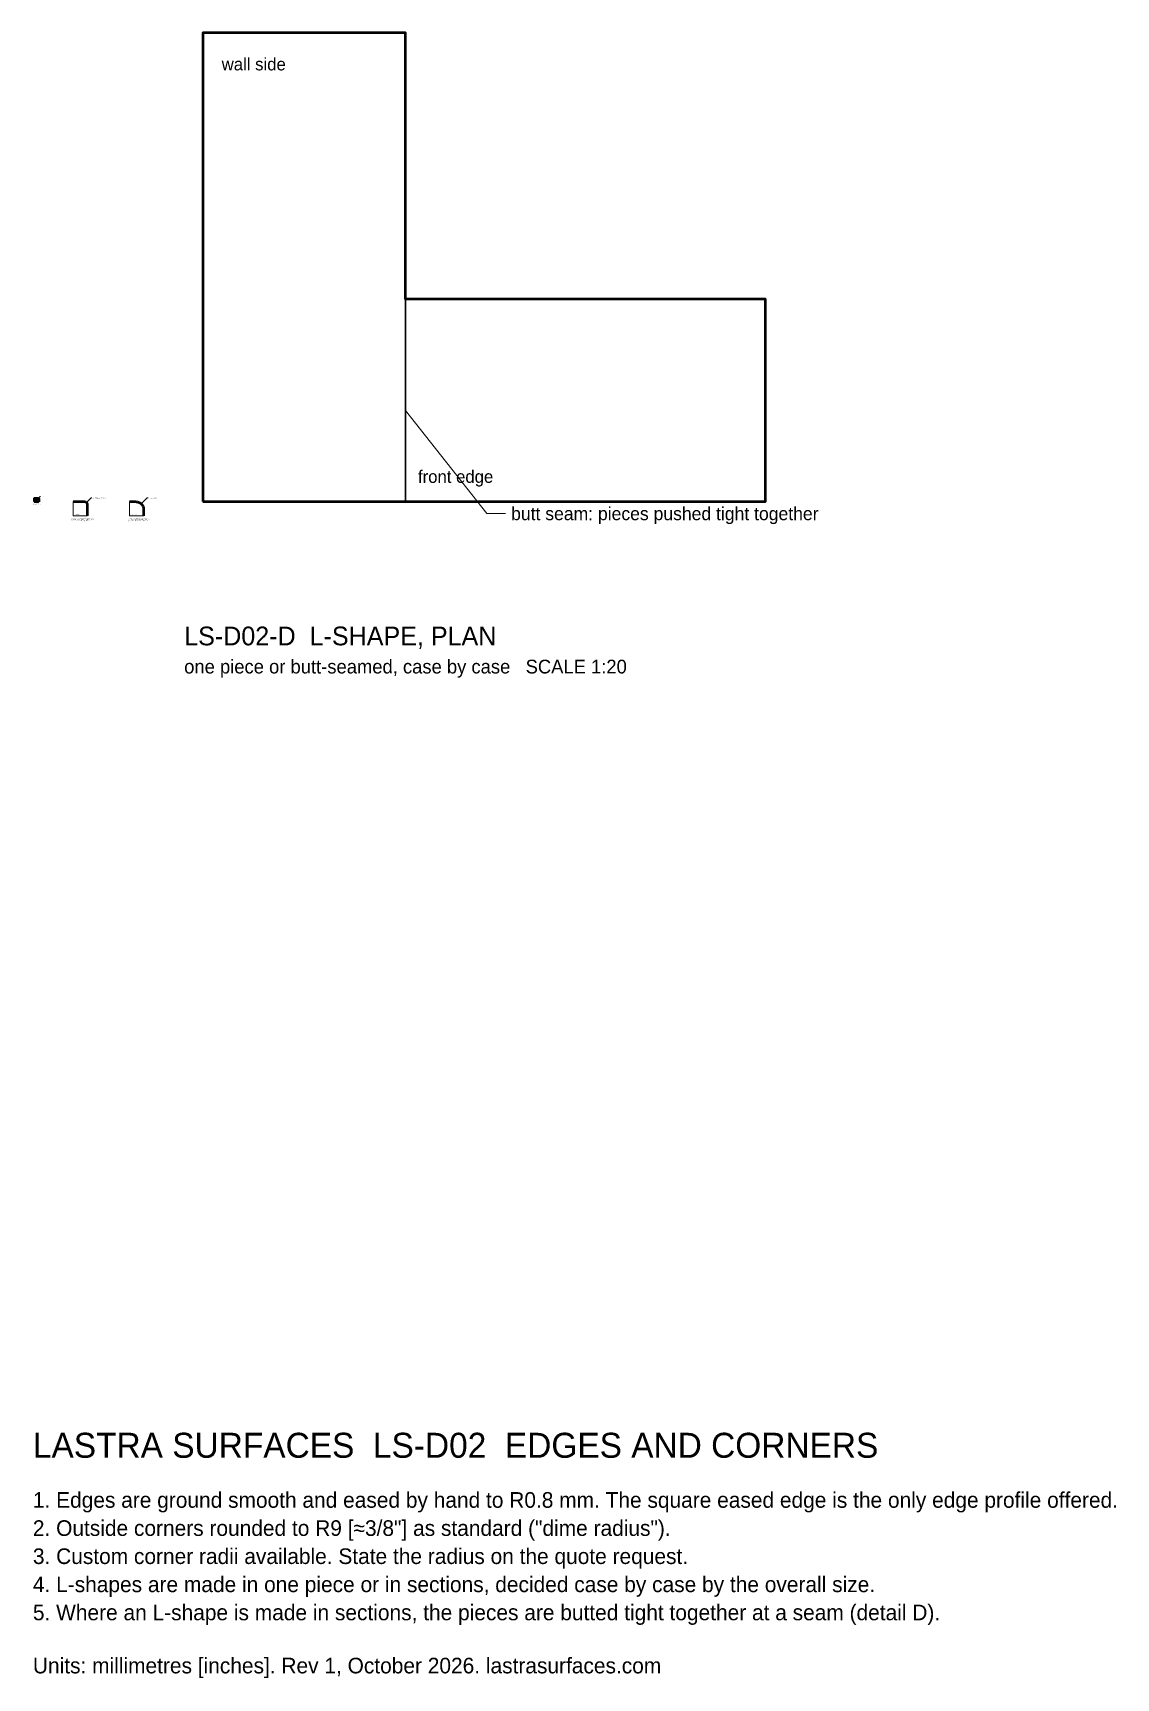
# Model space of a CAD drawing. Header units: millimetres. Extents: x 0 to 3466, y -3765 to 1500.
import ezdxf
from ezdxf.enums import TextEntityAlignment as Align

# ---------------------------------------------------------------- set-up
doc = ezdxf.new("R2010")
doc.units = ezdxf.units.MM
doc.linetypes.add('DASHDOT', pattern=[3.556, 2.54, -0.508, 0, -0.508])
for name, color, linetype, lineweight in [('CUT', 8, 'DASHDOT', 13), ('DIM', 2, 'Continuous', 13), ('HATCH', 8, 'Continuous', 9), ('NOTE', 8, 'Continuous', 13), ('OUTLINE', 7, 'Continuous', 50), ('SINK', 7, 'Continuous', 35), ('TITLE', 7, 'Continuous', 25)]:
    doc.layers.add(name, color=color, linetype=linetype, lineweight=lineweight)

msp = doc.modelspace()

# ---------------------------------------------------------------- hatches: boundary and pattern name
at = {"layer": 'HATCH'}
h = msp.add_hatch(dxfattribs=at)
h.set_pattern_fill('ANSI32', scale=0.25)
h.paths.add_polyline_path([(4, 0), (17.2, 0), (17.4, 0), (17.6, 0.1), (17.8, 0.2), (17.9, 0.4), (18, 0.6), (18, 0.8), (18, 9.2), (18, 9.4), (17.9, 9.6), (17.8, 9.8), (17.6, 9.9), (17.4, 10), (17.2, 10), (4, 10)])

# ---------------------------------------------------------------- linework, layer by layer
at = {"layer": 'CUT'}
for p, q in [((4, -2), (4, 12)), ((129, 0), (129, -45)), ((309, 0), (309, -45)), ((174, -45), (129, -45)), ((354, -45), (309, -45))]:
    msp.add_line(p, q, dxfattribs=at)
at = {"layer": 'DIM'}
for p, q in [((18, 10), (22.5, 10)), ((18, 0), (22.5, 0)), ((21.7, 9.7), (22.3, 10.3)), ((21.7, -0.3), (22.3, 0.3)), ((22, 0), (22, 10))]:
    msp.add_line(p, q, dxfattribs=at)
at = {"layer": 'NOTE'}
for points in [[(1192, 291.6), (1452, -38.4), (1512, -38.4)], [(17.8, 9.8), (23, 16), (24, 16)], [(171.4, -2.6), (186, 12), (189, 12)], [(346.7, -7.3), (366, 12), (369, 12)]]:
    msp.add_lwpolyline(points, dxfattribs=at)
at = {"layer": 'OUTLINE'}
for points in [[(544, 0), (2344, 0), (2344, 648), (1192, 648), (1192, 1500), (544, 1500)], [(4, 0), (17.2, 0), (17.4, 0), (17.6, 0.1), (17.8, 0.2), (17.9, 0.4), (18, 0.6), (18, 0.8), (18, 9.2), (18, 9.4), (17.9, 9.6), (17.8, 9.8), (17.6, 9.9), (17.4, 10), (17.2, 10), (4, 10)]]:
    msp.add_lwpolyline(points, close=True, dxfattribs=at)
for points in [[(129, 0), (165, 0), (166.4, -0.1), (167.8, -0.4), (169.1, -1), (170.3, -1.7), (171.4, -2.6), (172.3, -3.7), (173, -4.9), (173.6, -6.2), (173.9, -7.6), (174, -9), (174, -45)], [(309, 0), (329, 0), (331.8, -0.2), (334.6, -0.6), (337.3, -1.4), (339.8, -2.5), (342.3, -3.8), (344.6, -5.5), (346.7, -7.3), (348.5, -9.4), (350.2, -11.7), (351.5, -14.2), (352.6, -16.7), (353.4, -19.4), (353.8, -22.2), (354, -25), (354, -45)]]:
    msp.add_lwpolyline(points, dxfattribs=at)
at = {"layer": 'SINK'}
msp.add_line((1192, 0), (1192, 648), dxfattribs=at)

# ---------------------------------------------------------------- texts
at = {"layer": 'DIM'}
msp.add_text('t = 5 / 6 / 8 / 10', height=0.7, rotation=90, dxfattribs=at).set_placement((21.6, 5), align=Align.BOTTOM_CENTER)
at = {"layer": 'NOTE'}
for s, height, p in [('wall side', 40, (604, 1380)), ('front edge', 40, (1232, 60)), ('square edge eased R0.8 · shown at 10 mm   SCALE 3:1', 0.733, (0, -8.2)), ('countertop, plan', 2, (132, -41)), ('countertop, plan', 2, (312, -41)), ('standard dime radius R9 [≈3/8"]   SCALE 1:1', 2.2, (124, -62.5)), ('tighter or softer radius on request   SCALE 1:1', 2.2, (304, -62.5)), ('one piece or butt-seamed, case by case   SCALE 1:20', 44, (484, -550)), ('1. Edges are ground smooth and eased by hand to R0.8 mm. The square eased edge is the only edge profile offered.', 50, (0, -3220)), ('2. Outside corners rounded to R9 [≈3/8"] as standard ("dime radius").', 50, (0, -3310)), ('3. Custom corner radii available. State the radius on the quote request.', 50, (0, -3400)), ('4. L-shapes are made in one piece or in sections, decided case by case by the overall size.', 50, (0, -3490)), ('5. Where an L-shape is made in sections, the pieces are butted tight together at a seam (detail D).', 50, (0, -3580)), ('Units: millimetres [inches]. Rev 1, October 2026. lastrasurfaces.com', 50, (0, -3750))]:
    msp.add_text(s, height=height, dxfattribs=at).set_placement(p)
for s, height, p in [('eased arris, hand-finished, R0.8', 0.7, (24.3, 16)), ('R9 [≈3/8"] standard (dime radius)', 2.1, (189.9, 12)), ('R = specify on order', 2.1, (369.9, 12)), ('butt seam: pieces pushed tight together', 42, (1530, -38.4))]:
    msp.add_text(s, height=height, dxfattribs=at).set_placement(p, align=Align.MIDDLE_LEFT)
at = {"layer": 'TITLE'}
for s, height, p in [('LS-D02-A  STANDARD EDGE, SECTION', 1, (0, -6.7)), ('LS-D02-B  OUTSIDE CORNER, PLAN', 3, (124, -58)), ('LS-D02-C  CUSTOM CORNER, PLAN', 3, (304, -58)), ('LS-D02-D  L-SHAPE, PLAN', 60, (484, -460)), ('LASTRA SURFACES  LS-D02  EDGES AND CORNERS', 80, (0, -3060))]:
    msp.add_text(s, height=height, dxfattribs=at).set_placement(p)

doc.saveas('drawing.dxf')
